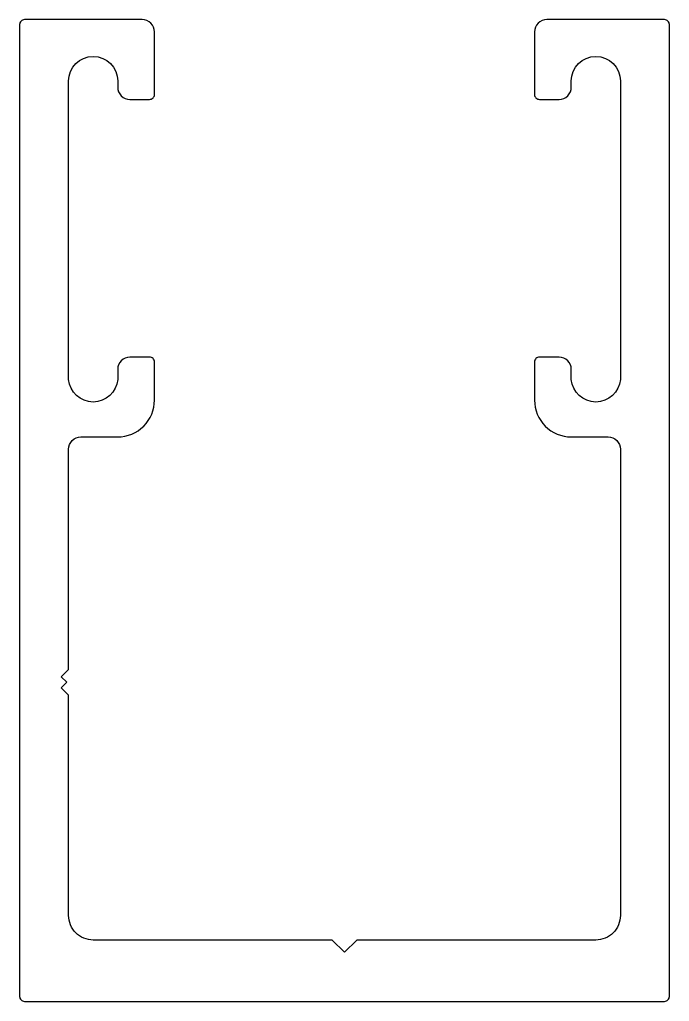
# Model space of a CAD drawing. Extents: x 344.8 to 371.3, y 775.8 to 815.8.
import ezdxf

# ---------------------------------------------------------------- set-up
doc = ezdxf.new("R2010")
doc.units = 0
doc.layers.get('0').update_dxf_attribs({"linetype": 'CONTINUOUS'})

msp = doc.modelspace()

# ---------------------------------------------------------------- linework, layer by layer
msp.add_lwpolyline([(367.274, 815.759), (366.274, 815.759, 0.414214), (365.774, 815.259), (365.774, 812.709, 0.414214), (365.974, 812.509), (366.774, 812.509, 0.414214), (367.274, 813.009), (367.274, 813.259, -1), (369.274, 813.259), (369.274, 801.102, -0.924565), (367.274, 801.102), (367.274, 801.509, 0.414214), (366.774, 802.009), (365.974, 802.009, 0.414214), (365.774, 801.809), (365.774, 800.259, 0.414214), (367.274, 798.759), (368.774, 798.759, -0.414214), (369.274, 798.259), (369.274, 779.259, -0.414214), (368.274, 778.259), (358.524, 778.259), (358.024, 777.759), (357.524, 778.259), (347.774, 778.259, -0.414214), (346.774, 779.259), (346.774, 788.234), (346.474, 788.534), (346.699, 788.759), (346.474, 788.984), (346.774, 789.284), (346.774, 798.259, -0.414214), (347.274, 798.759), (348.774, 798.759, 0.414214), (350.274, 800.259), (350.274, 801.809, 0.414214), (350.074, 802.009), (349.274, 802.009, 0.414214), (348.774, 801.509), (348.774, 801.102, -0.924565), (346.774, 801.102), (346.774, 813.259, -1), (348.774, 813.259), (348.774, 813.009, 0.414214), (349.274, 812.509), (350.074, 812.509, 0.414214), (350.274, 812.709), (350.274, 815.259, 0.414214), (349.774, 815.759), (348.774, 815.759), (348.774, 815.759), (344.974, 815.759, 0.414214), (344.774, 815.559), (344.774, 775.959, 0.414214), (344.974, 775.759), (371.074, 775.759, 0.414214), (371.274, 775.959), (371.274, 815.559, 0.414214), (371.074, 815.759), (367.274, 815.759)], format="xyb", close=True)

doc.saveas('drawing.dxf')
